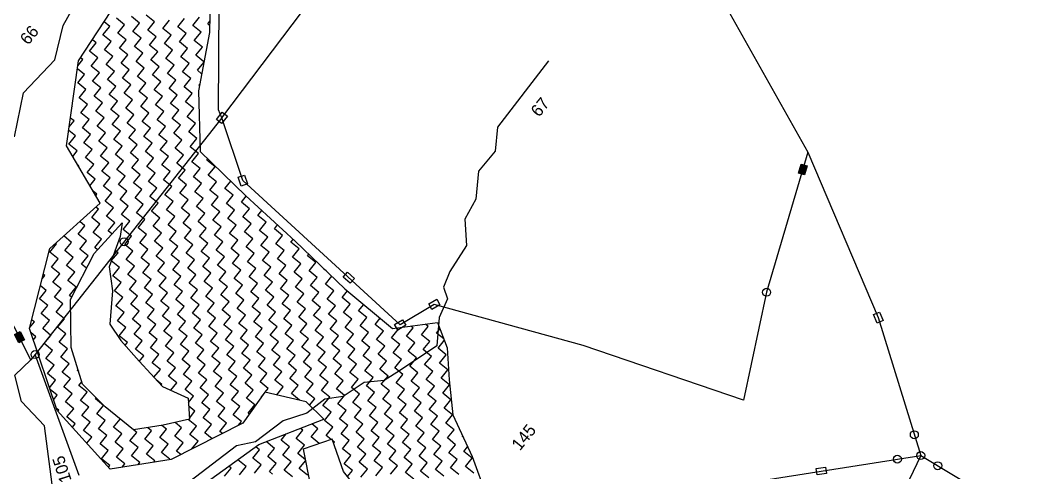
# Model space of a CAD drawing. Header units: metres. Extents: x 303647 to 308666, y 1943822 to 1947889.
# Drawn here: x 307528 to 308283, y 1946279 to 1946618 of the extents above; entities that cross this region are included whole.
import ezdxf

# ---------------------------------------------------------------- set-up
doc = ezdxf.new("R2010")
doc.units = ezdxf.units.M
for name, color, linetype in [('LINE_WATER', 4, 'Continuous'), ('POLY_HATCH', 12, 'Continuous'), ('POLY_PARCEL', 6, 'Continuous'), ('TEXT_PARCEL', 7, 'Continuous'), ('V_BOUND_LINE', 7, 'Continuous')]:
    doc.layers.add(name, color=color, linetype=linetype)
doc.styles.add('TEXT_MAP', font='')
doc.styles.get('TEXT_MAP').set_extended_font_data('Kruti Dev 050')

msp = doc.modelspace()

# ---------------------------------------------------------------- hatches: boundary and pattern name
for points in [[(308116.61, 1946508.7), (308111.98, 1946510.06), (308110.01, 1946503.37), (308114.64, 1946502)], [(307526.8, 1946376.48), (307531.1, 1946378.68), (307527.92, 1946384.89), (307523.63, 1946382.69)]]:
    msp.add_hatch(color=256).paths.add_polyline_path(points)

# ---------------------------------------------------------------- linework, layer by layer
for points in [[(307682.87, 1946545.81), (307678.54, 1946540.34), (307674.75, 1946543.33), (307679.08, 1946548.8)], [(308110.01, 1946503.37), (308111.98, 1946510.06), (308116.61, 1946508.7), (308114.64, 1946502)], [(307693.27, 1946493.65), (307691.06, 1946500.27), (307695.64, 1946501.8), (307697.85, 1946495.18)], [(307774.66, 1946420.95), (307769.52, 1946425.66), (307772.78, 1946429.22), (307777.92, 1946424.5)], [(307841.93, 1946404.95), (307835.95, 1946401.37), (307833.47, 1946405.51), (307839.45, 1946409.09)], [(308168.87, 1946391.15), (308166.14, 1946397.57), (308170.58, 1946399.46), (308173.31, 1946393.04)], [(307807.88, 1946390.17), (307813.86, 1946393.76), (307816.34, 1946389.62), (307810.36, 1946386.03)], [(307527.92, 1946384.89), (307531.1, 1946378.68), (307526.8, 1946376.48), (307523.63, 1946382.69)], [(308130.95, 1946278.76), (308124.05, 1946277.68), (308123.31, 1946282.45), (308130.2, 1946283.53)]]:
    msp.add_lwpolyline(points, close=True)
for centre in [(307605.67, 1946452), (308086.25, 1946414.22), (307539.03, 1946367.67), (308196.73, 1946307.71), (308184.09, 1946289.51), (308201.5, 1946292.23), (308214.25, 1946284.6)]:
    msp.add_circle(centre, 2.99)
at = {"layer": 'LINE_WATER'}
for p, q in [((307560.09, 1946613.62), (307576.67, 1946643.55)), ((307553.92, 1946588.01), (307560.09, 1946613.62)), ((307530.35, 1946563.23), (307553.92, 1946588.01)), ((307923.19, 1946587.19), (307884.89, 1946537.67)), ((307523.74, 1946530.52), (307530.35, 1946563.23)), ((307884.89, 1946537.67), (307883.08, 1946519.7)), ((307883.08, 1946519.7), (307870.76, 1946504.81)), ((307870.76, 1946504.81), (307868.73, 1946483.93)), ((307868.73, 1946483.93), (307860.6, 1946468.96)), ((307860.6, 1946468.96), (307861.85, 1946449.21)), ((307861.85, 1946449.21), (307849.21, 1946429.84)), ((307849.21, 1946429.84), (307844.66, 1946418.12)), ((307844.66, 1946418.12), (307847.67, 1946409.28)), ((307847.67, 1946409.28), (307841.27, 1946395.27)), ((307841.27, 1946395.27), (307839.52, 1946374.16)), ((307839.52, 1946374.16), (307812.35, 1946356.15)), ((307812.35, 1946356.15), (307800.08, 1946348.33)), ((307785.34, 1946346.79), (307769.42, 1946336.23)), ((307800.08, 1946348.33), (307785.34, 1946346.79)), ((307769.42, 1946336.23), (307755.76, 1946334.28)), ((307755.76, 1946334.28), (307742.44, 1946323.99)), ((307742.44, 1946323.99), (307724.73, 1946318.22)), ((307724.73, 1946318.22), (307703.87, 1946302.44)), ((307689.8, 1946299.4), (307649.54, 1946268.77)), ((307703.87, 1946302.44), (307689.8, 1946299.4))]:
    msp.add_line(p, q, dxfattribs=at)
at = {"layer": 'POLY_HATCH'}
for p, q in [((307670.35, 1946650.55), (307669.55, 1946608.49)), ((307571.54, 1946587.11), (307600.39, 1946631.25)), ((307669.55, 1946608.49), (307661.22, 1946564.78)), ((307562.68, 1946523.64), (307571.54, 1946587.11)), ((307661.22, 1946564.78), (307662.47, 1946519.51)), ((307587.65, 1946480.85), (307562.68, 1946523.64)), ((307662.47, 1946519.51), (307696.74, 1946486.25)), ((307550.04, 1946446.94), (307587.65, 1946480.85)), ((307696.74, 1946486.25), (307733.64, 1946452.41)), ((307583.34, 1946443.33), (307604.21, 1946466.24)), ((307604.21, 1946466.24), (307602.76, 1946456.04)), ((307602.76, 1946456.04), (307594.44, 1946433.18)), ((307733.64, 1946452.41), (307770.72, 1946416.88)), ((307534.8, 1946387.09), (307550.04, 1946446.94)), ((307565.55, 1946408.81), (307583.34, 1946443.33)), ((307594.44, 1946433.18), (307596.93, 1946415.22)), ((307596.93, 1946415.22), (307595.08, 1946390.53)), ((307770.72, 1946416.88), (307806.33, 1946387.19)), ((307566.11, 1946373.06), (307565.55, 1946408.81)), ((307595.08, 1946390.53), (307603.27, 1946378.19)), ((307806.33, 1946387.19), (307840.14, 1946391.58)), ((307840.14, 1946391.58), (307847.24, 1946372.62)), ((307555.69, 1946325.87), (307534.8, 1946387.09)), ((307603.27, 1946378.19), (307616.81, 1946362.64)), ((307574.59, 1946345.67), (307566.11, 1946373.06)), ((307847.24, 1946372.62), (307848.84, 1946348.8)), ((307616.81, 1946362.64), (307634.47, 1946343.76)), ((307591.44, 1946328.59), (307574.59, 1946345.67)), ((307634.47, 1946343.76), (307653.58, 1946335.07)), ((307848.84, 1946348.8), (307851.56, 1946322.52)), ((307711.03, 1946339.54), (307694.58, 1946316.4)), ((307741.74, 1946332.47), (307711.03, 1946339.54)), ((307612.69, 1946311.33), (307591.44, 1946328.59)), ((307653.58, 1946335.07), (307654.57, 1946319.47)), ((307755.09, 1946319.3), (307741.74, 1946332.47)), ((307595.33, 1946282.04), (307555.69, 1946325.87)), ((307851.56, 1946322.52), (307865.9, 1946291.47)), ((307634.94, 1946314.91), (307612.69, 1946311.33)), ((307654.57, 1946319.47), (307634.94, 1946314.91)), ((307694.58, 1946316.4), (307640.83, 1946289.37)), ((307706.5, 1946300.51), (307755.09, 1946319.3)), ((307670.64, 1946274.49), (307706.5, 1946300.51)), ((307761.32, 1946304.48), (307739.7, 1946297.05)), ((307769.84, 1946280.4), (307761.32, 1946304.48)), ((307739.7, 1946297.05), (307745.16, 1946269.21)), ((307865.9, 1946291.47), (307880.18, 1946252.69)), ((307640.83, 1946289.37), (307595.33, 1946282.04)), ((307794.56, 1946249.4), (307769.84, 1946280.4))]:
    msp.add_line(p, q, dxfattribs=at)
at = {"layer": 'POLY_HATCH', "linetype": 'Continuous'}
for p, q in [((307594.86, 1946612.93), (307590.65, 1946616.35)), ((307606.05, 1946614.1), (307599.87, 1946619.11)), ((307617.25, 1946615.26), (307611.07, 1946620.28)), ((307612.23, 1946609.08), (307617.25, 1946615.26)), ((307628.44, 1946616.42), (307622.26, 1946621.44)), ((307623.43, 1946610.24), (307628.44, 1946616.42)), ((307634.62, 1946611.41), (307639.64, 1946617.59)), ((307645.82, 1946612.57), (307650.83, 1946618.75)), ((307657.01, 1946613.73), (307662.03, 1946619.91)), ((307668.21, 1946614.9), (307669.71, 1946616.75)), ((307589.84, 1946606.76), (307594.86, 1946612.93)), ((307601.04, 1946607.92), (307606.05, 1946614.1)), ((307607.22, 1946602.9), (307601.04, 1946607.92)), ((307618.41, 1946604.06), (307612.23, 1946609.08)), ((307629.61, 1946605.23), (307623.43, 1946610.24)), ((307640.8, 1946606.39), (307634.62, 1946611.41)), ((307652, 1946607.55), (307645.82, 1946612.57)), ((307646.98, 1946601.37), (307652, 1946607.55)), ((307663.19, 1946608.72), (307657.01, 1946613.73)), ((307658.18, 1946602.54), (307663.19, 1946608.72)), ((307669.65, 1946613.72), (307668.21, 1946614.9)), ((307579.81, 1946594.4), (307584.83, 1946600.58)), ((307584.83, 1946600.58), (307581.9, 1946602.95)), ((307596.02, 1946601.74), (307589.84, 1946606.76)), ((307591, 1946595.56), (307596.02, 1946601.74)), ((307602.2, 1946596.72), (307607.22, 1946602.9)), ((307613.39, 1946597.89), (307618.41, 1946604.06)), ((307624.59, 1946599.05), (307629.61, 1946605.23)), ((307635.79, 1946600.21), (307640.8, 1946606.39)), ((307641.96, 1946595.2), (307635.79, 1946600.21)), ((307653.16, 1946596.36), (307646.98, 1946601.37)), ((307664.36, 1946597.52), (307658.18, 1946602.54)), ((307585.99, 1946589.38), (307579.81, 1946594.4)), ((307597.18, 1946590.54), (307591, 1946595.56)), ((307608.38, 1946591.71), (307602.2, 1946596.72)), ((307619.57, 1946592.87), (307613.39, 1946597.89)), ((307614.56, 1946586.69), (307619.57, 1946592.87)), ((307630.77, 1946594.03), (307624.59, 1946599.05)), ((307625.75, 1946587.85), (307630.77, 1946594.03)), ((307636.95, 1946589.02), (307641.96, 1946595.2)), ((307648.14, 1946590.18), (307653.16, 1946596.36)), ((307659.34, 1946591.34), (307664.36, 1946597.52)), ((307571.05, 1946583.61), (307574.79, 1946588.22)), ((307574.79, 1946588.22), (307573.14, 1946589.56)), ((307580.97, 1946583.2), (307585.99, 1946589.38)), ((307592.17, 1946584.36), (307597.18, 1946590.54)), ((307603.36, 1946585.53), (307608.38, 1946591.71)), ((307609.54, 1946580.51), (307603.36, 1946585.53)), ((307620.74, 1946581.67), (307614.56, 1946586.69)), ((307631.93, 1946582.84), (307625.75, 1946587.85)), ((307643.13, 1946584), (307636.95, 1946589.02)), ((307654.32, 1946585.16), (307648.14, 1946590.18)), ((307649.31, 1946578.98), (307654.32, 1946585.16)), ((307665.35, 1946586.46), (307659.34, 1946591.34)), ((307660.5, 1946580.15), (307665.27, 1946586.02)), ((307575.96, 1946577.02), (307570.73, 1946581.27)), ((307587.15, 1946578.19), (307580.97, 1946583.2)), ((307582.13, 1946572.01), (307587.15, 1946578.19)), ((307598.35, 1946579.35), (307592.17, 1946584.36)), ((307593.33, 1946573.17), (307598.35, 1946579.35)), ((307604.53, 1946574.33), (307609.54, 1946580.51)), ((307615.72, 1946575.5), (307620.74, 1946581.67)), ((307626.92, 1946576.66), (307631.93, 1946582.84)), ((307638.11, 1946577.82), (307643.13, 1946584)), ((307644.29, 1946572.8), (307638.11, 1946577.82)), ((307655.49, 1946573.97), (307649.31, 1946578.98)), ((307663.66, 1946577.58), (307660.5, 1946580.15)), ((307570.94, 1946570.84), (307575.96, 1946577.02)), ((307577.12, 1946565.83), (307570.94, 1946570.84)), ((307588.31, 1946566.99), (307582.13, 1946572.01)), ((307599.51, 1946568.15), (307593.33, 1946573.17)), ((307610.7, 1946569.32), (307604.53, 1946574.33)), ((307621.9, 1946570.48), (307615.72, 1946575.5)), ((307616.88, 1946564.3), (307621.9, 1946570.48)), ((307633.1, 1946571.64), (307626.92, 1946576.66)), ((307628.08, 1946565.46), (307633.1, 1946571.64)), ((307639.27, 1946566.63), (307644.29, 1946572.8)), ((307650.47, 1946567.79), (307655.49, 1946573.97)), ((307572.1, 1946559.65), (307577.12, 1946565.83)), ((307583.3, 1946560.81), (307588.31, 1946566.99)), ((307594.49, 1946561.97), (307599.51, 1946568.15)), ((307605.69, 1946563.14), (307610.7, 1946569.32)), ((307611.87, 1946558.12), (307605.69, 1946563.14)), ((307623.06, 1946559.28), (307616.88, 1946564.3)), ((307634.26, 1946560.45), (307628.08, 1946565.46)), ((307645.45, 1946561.61), (307639.27, 1946566.63)), ((307656.65, 1946562.77), (307650.47, 1946567.79)), ((307651.63, 1946556.59), (307656.65, 1946562.77)), ((307661.67, 1946568.95), (307662.12, 1946569.51)), ((307661.97, 1946568.71), (307661.67, 1946568.95)), ((307578.28, 1946554.63), (307572.1, 1946559.65)), ((307573.27, 1946548.45), (307578.28, 1946554.63)), ((307589.48, 1946555.79), (307583.3, 1946560.81)), ((307584.46, 1946549.62), (307589.48, 1946555.79)), ((307600.67, 1946556.96), (307594.49, 1946561.97)), ((307595.66, 1946550.78), (307600.67, 1946556.96)), ((307606.85, 1946551.94), (307611.87, 1946558.12)), ((307618.05, 1946553.1), (307623.06, 1946559.28)), ((307629.24, 1946554.27), (307634.26, 1946560.45)), ((307640.44, 1946555.43), (307645.45, 1946561.61)), ((307646.62, 1946550.41), (307640.44, 1946555.43)), ((307657.81, 1946551.58), (307651.63, 1946556.59)), ((307566.79, 1946553.11), (307567.09, 1946553.47)), ((307567.09, 1946553.47), (307566.87, 1946553.65)), ((307579.44, 1946543.44), (307573.27, 1946548.45)), ((307590.64, 1946544.6), (307584.46, 1946549.62)), ((307601.84, 1946545.76), (307595.66, 1946550.78)), ((307613.03, 1946546.93), (307606.85, 1946551.94)), ((307624.23, 1946548.09), (307618.05, 1946553.1)), ((307619.21, 1946541.91), (307624.23, 1946548.09)), ((307635.42, 1946549.25), (307629.24, 1946554.27)), ((307630.4, 1946543.07), (307635.42, 1946549.25)), ((307641.6, 1946544.23), (307646.62, 1946550.41)), ((307652.8, 1946545.4), (307657.81, 1946551.58)), ((307564.66, 1946537.85), (307568.25, 1946542.27)), ((307568.25, 1946542.27), (307565.58, 1946544.44)), ((307574.43, 1946537.26), (307579.44, 1946543.44)), ((307585.62, 1946538.42), (307590.64, 1946544.6)), ((307596.82, 1946539.58), (307601.84, 1946545.76)), ((307603, 1946534.57), (307596.82, 1946539.58)), ((307608.01, 1946540.75), (307613.03, 1946546.93)), ((307614.19, 1946535.73), (307608.01, 1946540.75)), ((307625.39, 1946536.89), (307619.21, 1946541.91)), ((307636.58, 1946538.06), (307630.4, 1946543.07)), ((307647.78, 1946539.22), (307641.6, 1946544.23)), ((307658.97, 1946540.38), (307652.8, 1946545.4)), ((307653.96, 1946534.2), (307658.97, 1946540.38)), ((307569.41, 1946531.08), (307564.29, 1946535.23)), ((307580.61, 1946532.24), (307574.43, 1946537.26)), ((307575.59, 1946526.06), (307580.61, 1946532.24)), ((307591.8, 1946533.4), (307585.62, 1946538.42)), ((307586.79, 1946527.22), (307591.8, 1946533.4)), ((307597.98, 1946528.39), (307603, 1946534.57)), ((307609.18, 1946529.55), (307614.19, 1946535.73)), ((307620.37, 1946530.71), (307625.39, 1946536.89)), ((307631.57, 1946531.88), (307636.58, 1946538.06)), ((307642.76, 1946533.04), (307647.78, 1946539.22)), ((307648.94, 1946528.02), (307642.76, 1946533.04)), ((307660.14, 1946529.19), (307653.96, 1946534.2)), ((307564.4, 1946524.9), (307569.41, 1946531.08)), ((307570.57, 1946519.88), (307564.4, 1946524.9)), ((307581.77, 1946521.05), (307575.59, 1946526.06)), ((307592.97, 1946522.21), (307586.79, 1946527.22)), ((307604.16, 1946523.37), (307597.98, 1946528.39)), ((307615.36, 1946524.53), (307609.18, 1946529.55)), ((307610.34, 1946518.36), (307615.36, 1946524.53)), ((307626.55, 1946525.7), (307620.37, 1946530.71)), ((307621.54, 1946519.52), (307626.55, 1946525.7)), ((307637.75, 1946526.86), (307631.57, 1946531.88)), ((307632.73, 1946520.68), (307637.75, 1946526.86)), ((307643.93, 1946521.84), (307648.94, 1946528.02)), ((307655.12, 1946523.01), (307660.14, 1946529.19)), ((307567.26, 1946515.8), (307570.57, 1946519.88)), ((307576.75, 1946514.87), (307581.77, 1946521.05)), ((307587.95, 1946516.03), (307592.97, 1946522.21)), ((307599.14, 1946517.19), (307604.16, 1946523.37)), ((307605.32, 1946512.18), (307599.14, 1946517.19)), ((307616.52, 1946513.34), (307610.34, 1946518.36)), ((307627.71, 1946514.5), (307621.54, 1946519.52)), ((307638.91, 1946515.66), (307632.73, 1946520.68)), ((307650.11, 1946516.83), (307643.93, 1946521.84)), ((307645.09, 1946510.65), (307650.11, 1946516.83)), ((307661.3, 1946517.99), (307655.12, 1946523.01)), ((307656.28, 1946511.81), (307661.3, 1946517.99)), ((307582.93, 1946509.85), (307576.75, 1946514.87)), ((307577.92, 1946503.67), (307582.93, 1946509.85)), ((307594.13, 1946511.01), (307587.95, 1946516.03)), ((307589.11, 1946504.83), (307594.13, 1946511.01)), ((307600.31, 1946506), (307605.32, 1946512.18)), ((307611.5, 1946507.16), (307616.52, 1946513.34)), ((307622.7, 1946508.32), (307627.71, 1946514.5)), ((307633.89, 1946509.49), (307638.91, 1946515.66)), ((307640.07, 1946504.47), (307633.89, 1946509.49)), ((307651.27, 1946505.63), (307645.09, 1946510.65)), ((307662.46, 1946506.8), (307656.28, 1946511.81)), ((307667.48, 1946512.97), (307668.24, 1946513.91)), ((307673.66, 1946507.96), (307667.48, 1946512.97)), ((307571.74, 1946508.69), (307571.11, 1946509.2)), ((307571.54, 1946508.45), (307571.74, 1946508.69)), ((307584.1, 1946498.66), (307577.92, 1946503.67)), ((307595.29, 1946499.82), (307589.11, 1946504.83)), ((307606.49, 1946500.98), (307600.31, 1946506)), ((307617.68, 1946502.14), (307611.5, 1946507.16)), ((307612.67, 1946495.96), (307617.68, 1946502.14)), ((307628.88, 1946503.31), (307622.7, 1946508.32)), ((307623.86, 1946497.13), (307628.88, 1946503.31)), ((307635.06, 1946498.29), (307640.07, 1946504.47)), ((307646.25, 1946499.45), (307651.27, 1946505.63)), ((307657.45, 1946500.62), (307662.46, 1946506.8)), ((307668.64, 1946501.78), (307673.66, 1946507.96)), ((307674.82, 1946496.76), (307668.64, 1946501.78)), ((307580.12, 1946493.76), (307584.1, 1946498.66)), ((307590.28, 1946493.64), (307595.29, 1946499.82)), ((307601.47, 1946494.8), (307606.49, 1946500.98)), ((307607.65, 1946489.79), (307601.47, 1946494.8)), ((307618.84, 1946490.95), (307612.67, 1946495.96)), ((307630.04, 1946492.11), (307623.86, 1946497.13)), ((307641.24, 1946493.27), (307635.06, 1946498.29)), ((307652.43, 1946494.44), (307646.25, 1946499.45)), ((307647.41, 1946488.26), (307652.43, 1946494.44)), ((307663.63, 1946495.6), (307657.45, 1946500.62)), ((307658.61, 1946489.42), (307663.63, 1946495.6)), ((307669.81, 1946490.58), (307674.82, 1946496.76)), ((307681, 1946491.75), (307685.44, 1946497.22)), ((307585.26, 1946487.46), (307582.48, 1946489.72)), ((307584.41, 1946486.41), (307585.26, 1946487.46)), ((307596.45, 1946488.62), (307590.28, 1946493.64)), ((307591.44, 1946482.44), (307596.45, 1946488.62)), ((307602.63, 1946483.61), (307607.65, 1946489.79)), ((307613.83, 1946484.77), (307618.84, 1946490.95)), ((307625.02, 1946485.93), (307630.04, 1946492.11)), ((307636.22, 1946487.1), (307641.24, 1946493.27)), ((307642.4, 1946482.08), (307636.22, 1946487.1)), ((307653.59, 1946483.24), (307647.41, 1946488.26)), ((307664.79, 1946484.4), (307658.61, 1946489.42)), ((307675.98, 1946485.57), (307669.81, 1946490.58)), ((307687.18, 1946486.73), (307681, 1946491.75)), ((307682.16, 1946480.55), (307687.18, 1946486.73)), ((307597.62, 1946477.43), (307591.44, 1946482.44)), ((307608.81, 1946478.59), (307602.63, 1946483.61)), ((307620.01, 1946479.75), (307613.83, 1946484.77)), ((307614.99, 1946473.57), (307620.01, 1946479.75)), ((307631.2, 1946480.92), (307625.02, 1946485.93)), ((307626.19, 1946474.74), (307631.2, 1946480.92)), ((307637.38, 1946475.9), (307642.4, 1946482.08)), ((307648.58, 1946477.06), (307653.59, 1946483.24)), ((307659.77, 1946478.23), (307664.79, 1946484.4)), ((307670.97, 1946479.39), (307675.98, 1946485.57)), ((307677.15, 1946474.37), (307670.97, 1946479.39)), ((307688.34, 1946475.54), (307682.16, 1946480.55)), ((307693.36, 1946481.71), (307696.91, 1946486.09)), ((307699.54, 1946476.7), (307693.36, 1946481.71)), ((307581.41, 1946470.09), (307586.42, 1946476.26)), ((307586.42, 1946476.26), (307584.39, 1946477.91)), ((307592.6, 1946471.25), (307597.62, 1946477.43)), ((307603.8, 1946472.41), (307608.81, 1946478.59)), ((307609.98, 1946467.39), (307603.8, 1946472.41)), ((307621.17, 1946468.56), (307614.99, 1946473.57)), ((307632.37, 1946469.72), (307626.19, 1946474.74)), ((307643.56, 1946470.88), (307637.38, 1946475.9)), ((307654.76, 1946472.05), (307648.58, 1946477.06)), ((307649.74, 1946465.87), (307654.76, 1946472.05)), ((307665.95, 1946473.21), (307659.77, 1946478.23)), ((307660.94, 1946467.03), (307665.95, 1946473.21)), ((307672.13, 1946468.19), (307677.15, 1946474.37)), ((307683.33, 1946469.36), (307688.34, 1946475.54)), ((307694.52, 1946470.52), (307699.54, 1946476.7)), ((307705.72, 1946471.68), (307708.67, 1946475.31)), ((307711.9, 1946466.67), (307705.72, 1946471.68)), ((307576.39, 1946463.91), (307572.43, 1946467.12)), ((307587.58, 1946465.07), (307581.41, 1946470.09)), ((307582.57, 1946458.89), (307587.58, 1946465.07)), ((307598.78, 1946466.23), (307592.6, 1946471.25)), ((307593.76, 1946460.05), (307598.78, 1946466.23)), ((307604.96, 1946461.22), (307609.98, 1946467.39)), ((307616.15, 1946462.38), (307621.17, 1946468.56)), ((307627.35, 1946463.54), (307632.37, 1946469.72)), ((307638.55, 1946464.7), (307643.56, 1946470.88)), ((307644.72, 1946459.69), (307638.55, 1946464.7)), ((307655.92, 1946460.85), (307649.74, 1946465.87)), ((307667.12, 1946462.01), (307660.94, 1946467.03)), ((307678.31, 1946463.18), (307672.13, 1946468.19)), ((307689.51, 1946464.34), (307683.33, 1946469.36)), ((307684.49, 1946458.16), (307689.51, 1946464.34)), ((307700.7, 1946465.5), (307694.52, 1946470.52)), ((307695.68, 1946459.32), (307700.7, 1946465.5)), ((307706.88, 1946460.49), (307711.9, 1946466.67)), ((307718.08, 1946461.65), (307720.42, 1946464.54)), ((307571.37, 1946457.73), (307576.39, 1946463.91)), ((307577.55, 1946452.71), (307571.37, 1946457.73)), ((307588.75, 1946453.87), (307582.57, 1946458.89)), ((307596.53, 1946457.81), (307593.76, 1946460.05)), ((307611.14, 1946456.2), (307604.96, 1946461.22)), ((307622.33, 1946457.36), (307616.15, 1946462.38)), ((307617.32, 1946451.18), (307622.33, 1946457.36)), ((307633.53, 1946458.53), (307627.35, 1946463.54)), ((307628.51, 1946452.35), (307633.53, 1946458.53)), ((307639.71, 1946453.51), (307644.72, 1946459.69)), ((307650.9, 1946454.67), (307655.92, 1946460.85)), ((307662.1, 1946455.83), (307667.12, 1946462.01)), ((307673.29, 1946457), (307678.31, 1946463.18)), ((307679.47, 1946451.98), (307673.29, 1946457)), ((307690.67, 1946453.14), (307684.49, 1946458.16)), ((307701.86, 1946454.31), (307695.68, 1946459.32)), ((307713.06, 1946455.47), (307706.88, 1946460.49)), ((307724.25, 1946456.63), (307718.08, 1946461.65)), ((307719.24, 1946450.45), (307724.25, 1946456.63)), ((307550.15, 1946444.21), (307555.16, 1946450.38)), ((307555.16, 1946450.38), (307554.48, 1946450.94)), ((307566.36, 1946451.55), (307560.46, 1946456.33)), ((307561.34, 1946445.37), (307566.36, 1946451.55)), ((307572.54, 1946446.53), (307577.55, 1946452.71)), ((307583.73, 1946447.69), (307588.75, 1946453.87)), ((307606.12, 1946450.02), (307611.14, 1946456.2)), ((307612.3, 1946445), (307606.12, 1946450.02)), ((307623.5, 1946446.17), (307617.32, 1946451.18)), ((307634.69, 1946447.33), (307628.51, 1946452.35)), ((307645.89, 1946448.49), (307639.71, 1946453.51)), ((307657.08, 1946449.66), (307650.9, 1946454.67)), ((307652.07, 1946443.48), (307657.08, 1946449.66)), ((307668.28, 1946450.82), (307662.1, 1946455.83)), ((307663.26, 1946444.64), (307668.28, 1946450.82)), ((307674.46, 1946445.8), (307679.47, 1946451.98)), ((307685.65, 1946446.97), (307690.67, 1946453.14)), ((307696.85, 1946448.13), (307701.86, 1946454.31)), ((307708.04, 1946449.29), (307713.06, 1946455.47)), ((307714.22, 1946444.27), (307708.04, 1946449.29)), ((307725.42, 1946445.44), (307719.24, 1946450.45)), ((307730.43, 1946451.62), (307732.17, 1946453.76)), ((307736.61, 1946446.6), (307730.43, 1946451.62)), ((307556.32, 1946439.19), (307550.15, 1946444.21)), ((307567.52, 1946440.35), (307561.34, 1946445.37)), ((307578.72, 1946441.52), (307572.54, 1946446.53)), ((307573.7, 1946435.34), (307578.72, 1946441.52)), ((307585.79, 1946446.02), (307583.73, 1946447.69)), ((307596.09, 1946437.66), (307601.11, 1946443.84)), ((307601.11, 1946443.84), (307598.95, 1946445.59)), ((307607.29, 1946438.82), (307612.3, 1946445)), ((307618.48, 1946439.99), (307623.5, 1946446.17)), ((307629.68, 1946441.15), (307634.69, 1946447.33)), ((307640.87, 1946442.31), (307645.89, 1946448.49)), ((307647.05, 1946437.3), (307640.87, 1946442.31)), ((307658.25, 1946438.46), (307652.07, 1946443.48)), ((307669.44, 1946439.62), (307663.26, 1946444.64)), ((307680.64, 1946440.79), (307674.46, 1946445.8)), ((307691.83, 1946441.95), (307685.65, 1946446.97)), ((307686.82, 1946435.77), (307691.83, 1946441.95)), ((307703.03, 1946443.11), (307696.85, 1946448.13)), ((307698.01, 1946436.93), (307703.03, 1946443.11)), ((307709.21, 1946438.1), (307714.22, 1946444.27)), ((307720.4, 1946439.26), (307725.42, 1946445.44)), ((307731.6, 1946440.42), (307736.61, 1946446.6)), ((307742.79, 1946441.58), (307743.73, 1946442.74)), ((307748.97, 1946436.57), (307742.79, 1946441.58)), ((307551.31, 1946433.01), (307556.32, 1946439.19)), ((307562.5, 1946434.17), (307567.52, 1946440.35)), ((307568.68, 1946429.16), (307562.5, 1946434.17)), ((307577.59, 1946432.17), (307573.7, 1946435.34)), ((307602.27, 1946432.65), (307596.09, 1946437.66)), ((307613.46, 1946433.81), (307607.29, 1946438.82)), ((307608.45, 1946427.63), (307613.46, 1946433.81)), ((307624.66, 1946434.97), (307618.48, 1946439.99)), ((307619.64, 1946428.79), (307624.66, 1946434.97)), ((307635.85, 1946436.13), (307629.68, 1946441.15)), ((307630.84, 1946429.96), (307635.85, 1946436.13)), ((307642.03, 1946431.12), (307647.05, 1946437.3)), ((307653.23, 1946432.28), (307658.25, 1946438.46)), ((307664.42, 1946433.44), (307669.44, 1946439.62)), ((307675.62, 1946434.61), (307680.64, 1946440.79)), ((307681.8, 1946429.59), (307675.62, 1946434.61)), ((307692.99, 1946430.75), (307686.82, 1946435.77)), ((307704.19, 1946431.92), (307698.01, 1946436.93)), ((307715.39, 1946433.08), (307709.21, 1946438.1)), ((307726.58, 1946434.24), (307720.4, 1946439.26)), ((307721.56, 1946428.06), (307726.58, 1946434.24)), ((307737.78, 1946435.41), (307731.6, 1946440.42)), ((307732.76, 1946429.23), (307737.78, 1946435.41)), ((307743.96, 1946430.39), (307748.97, 1946436.57)), ((307544.3, 1946424.37), (307546.29, 1946426.83)), ((307546.29, 1946426.83), (307545.16, 1946427.75)), ((307557.49, 1946427.99), (307551.31, 1946433.01)), ((307552.47, 1946421.82), (307557.49, 1946427.99)), ((307563.67, 1946422.98), (307568.68, 1946429.16)), ((307597.25, 1946426.47), (307602.27, 1946432.65)), ((307603.43, 1946421.45), (307597.25, 1946426.47)), ((307614.63, 1946422.61), (307608.45, 1946427.63)), ((307625.82, 1946423.78), (307619.64, 1946428.79)), ((307637.02, 1946424.94), (307630.84, 1946429.96)), ((307648.21, 1946426.1), (307642.03, 1946431.12)), ((307659.41, 1946427.27), (307653.23, 1946432.28)), ((307654.39, 1946421.09), (307659.41, 1946427.27)), ((307670.6, 1946428.43), (307664.42, 1946433.44)), ((307665.59, 1946422.25), (307670.6, 1946428.43)), ((307676.78, 1946423.41), (307681.8, 1946429.59)), ((307687.98, 1946424.57), (307692.99, 1946430.75)), ((307699.17, 1946425.74), (307704.19, 1946431.92)), ((307710.37, 1946426.9), (307715.39, 1946433.08)), ((307716.55, 1946421.88), (307710.37, 1946426.9)), ((307727.74, 1946423.05), (307721.56, 1946428.06)), ((307738.94, 1946424.21), (307732.76, 1946429.23)), ((307750.13, 1946425.37), (307743.96, 1946430.39)), ((307755.15, 1946431.55), (307755.26, 1946431.69)), ((307756.82, 1946430.2), (307755.15, 1946431.55)), ((307756.31, 1946420.36), (307761.03, 1946426.16)), ((307547.45, 1946415.64), (307542.99, 1946419.26)), ((307558.65, 1946416.8), (307552.47, 1946421.82)), ((307569.85, 1946417.96), (307563.67, 1946422.98)), ((307598.42, 1946415.27), (307603.43, 1946421.45)), ((307609.61, 1946416.43), (307614.63, 1946422.61)), ((307620.81, 1946417.6), (307625.82, 1946423.78)), ((307632, 1946418.76), (307637.02, 1946424.94)), ((307638.18, 1946413.74), (307632, 1946418.76)), ((307643.2, 1946419.92), (307648.21, 1946426.1)), ((307649.38, 1946414.91), (307643.2, 1946419.92)), ((307660.57, 1946416.07), (307654.39, 1946421.09)), ((307671.77, 1946417.23), (307665.59, 1946422.25)), ((307682.96, 1946418.4), (307676.78, 1946423.41)), ((307694.16, 1946419.56), (307687.98, 1946424.57)), ((307689.14, 1946413.38), (307694.16, 1946419.56)), ((307705.35, 1946420.72), (307699.17, 1946425.74)), ((307700.34, 1946414.54), (307705.35, 1946420.72)), ((307711.53, 1946415.71), (307716.55, 1946421.88)), ((307722.73, 1946416.87), (307727.74, 1946423.05)), ((307733.92, 1946418.03), (307738.94, 1946424.21)), ((307745.12, 1946419.19), (307750.13, 1946425.37)), ((307751.3, 1946414.18), (307745.12, 1946419.19)), ((307762.49, 1946415.34), (307756.31, 1946420.36)), ((307542.44, 1946409.46), (307547.45, 1946415.64)), ((307553.63, 1946410.62), (307558.65, 1946416.8)), ((307564.83, 1946411.78), (307569.85, 1946417.96)), ((307566.42, 1946410.49), (307564.83, 1946411.78)), ((307604.59, 1946410.26), (307598.42, 1946415.27)), ((307615.79, 1946411.42), (307609.61, 1946416.43)), ((307610.77, 1946405.24), (307615.79, 1946411.42)), ((307626.99, 1946412.58), (307620.81, 1946417.6)), ((307621.97, 1946406.4), (307626.99, 1946412.58)), ((307633.16, 1946407.56), (307638.18, 1946413.74)), ((307644.36, 1946408.73), (307649.38, 1946414.91)), ((307655.56, 1946409.89), (307660.57, 1946416.07)), ((307666.75, 1946411.05), (307671.77, 1946417.23)), ((307672.93, 1946406.04), (307666.75, 1946411.05)), ((307677.95, 1946412.22), (307682.96, 1946418.4)), ((307684.13, 1946407.2), (307677.95, 1946412.22)), ((307695.32, 1946408.36), (307689.14, 1946413.38)), ((307706.52, 1946409.53), (307700.34, 1946414.54)), ((307717.71, 1946410.69), (307711.53, 1946415.71)), ((307728.91, 1946411.85), (307722.73, 1946416.87)), ((307723.89, 1946405.67), (307728.91, 1946411.85)), ((307740.1, 1946413.01), (307733.92, 1946418.03)), ((307735.09, 1946406.84), (307740.1, 1946413.01)), ((307746.28, 1946408), (307751.3, 1946414.18)), ((307757.48, 1946409.16), (307762.49, 1946415.34)), ((307768.67, 1946410.32), (307772.67, 1946415.25)), ((307548.62, 1946404.44), (307542.44, 1946409.46)), ((307543.6, 1946398.26), (307548.62, 1946404.44)), ((307559.81, 1946405.6), (307553.63, 1946410.62)), ((307554.8, 1946399.42), (307559.81, 1946405.6)), ((307599.58, 1946404.08), (307604.59, 1946410.26)), ((307605.76, 1946399.06), (307599.58, 1946404.08)), ((307616.95, 1946400.22), (307610.77, 1946405.24)), ((307628.15, 1946401.39), (307621.97, 1946406.4)), ((307639.34, 1946402.55), (307633.16, 1946407.56)), ((307650.54, 1946403.71), (307644.36, 1946408.73)), ((307645.52, 1946397.53), (307650.54, 1946403.71)), ((307661.73, 1946404.87), (307655.56, 1946409.89)), ((307656.72, 1946398.7), (307661.73, 1946404.87)), ((307667.91, 1946399.86), (307672.93, 1946406.04)), ((307679.11, 1946401.02), (307684.13, 1946407.2)), ((307690.3, 1946402.18), (307695.32, 1946408.36)), ((307701.5, 1946403.35), (307706.52, 1946409.53)), ((307712.69, 1946404.51), (307717.71, 1946410.69)), ((307718.87, 1946399.49), (307712.69, 1946404.51)), ((307730.07, 1946400.66), (307723.89, 1946405.67)), ((307741.26, 1946401.82), (307735.09, 1946406.84)), ((307752.46, 1946402.98), (307746.28, 1946408)), ((307763.66, 1946404.15), (307757.48, 1946409.16)), ((307758.64, 1946397.97), (307763.66, 1946404.15)), ((307774.85, 1946405.31), (307768.67, 1946410.32)), ((307769.83, 1946399.13), (307774.85, 1946405.31)), ((307781.03, 1946400.29), (307784.9, 1946405.06)), ((307549.78, 1946393.25), (307543.6, 1946398.26)), ((307560.98, 1946394.41), (307554.8, 1946399.42)), ((307600.74, 1946392.88), (307605.76, 1946399.06)), ((307611.94, 1946394.04), (307616.95, 1946400.22)), ((307623.13, 1946395.21), (307628.15, 1946401.39)), ((307634.33, 1946396.37), (307639.34, 1946402.55)), ((307640.51, 1946391.35), (307634.33, 1946396.37)), ((307651.7, 1946392.52), (307645.52, 1946397.53)), ((307662.9, 1946393.68), (307656.72, 1946398.7)), ((307674.09, 1946394.84), (307667.91, 1946399.86)), ((307685.29, 1946396), (307679.11, 1946401.02)), ((307680.27, 1946389.83), (307685.29, 1946396)), ((307696.48, 1946397.17), (307690.3, 1946402.18)), ((307691.47, 1946390.99), (307696.48, 1946397.17)), ((307707.68, 1946398.33), (307701.5, 1946403.35)), ((307702.66, 1946392.15), (307707.68, 1946398.33)), ((307713.86, 1946393.31), (307718.87, 1946399.49)), ((307725.05, 1946394.48), (307730.07, 1946400.66)), ((307736.25, 1946395.64), (307741.26, 1946401.82)), ((307747.44, 1946396.8), (307752.46, 1946402.98)), ((307753.62, 1946391.79), (307747.44, 1946396.8)), ((307764.82, 1946392.95), (307758.64, 1946397.97)), ((307776.01, 1946394.11), (307769.83, 1946399.13)), ((307787.21, 1946395.28), (307781.03, 1946400.29)), ((307534.93, 1946387.58), (307538.59, 1946392.08)), ((307538.59, 1946392.08), (307536.51, 1946393.77)), ((307544.76, 1946387.07), (307549.78, 1946393.25)), ((307555.96, 1946388.23), (307560.98, 1946394.41)), ((307606.92, 1946387.86), (307600.74, 1946392.88)), ((307618.12, 1946389.03), (307611.94, 1946394.04)), ((307613.1, 1946382.85), (307618.12, 1946389.03)), ((307629.31, 1946390.19), (307623.13, 1946395.21)), ((307624.29, 1946384.01), (307629.31, 1946390.19)), ((307635.49, 1946385.17), (307640.51, 1946391.35)), ((307646.69, 1946386.34), (307651.7, 1946392.52)), ((307657.88, 1946387.5), (307662.9, 1946393.68)), ((307669.08, 1946388.66), (307674.09, 1946394.84)), ((307675.26, 1946383.65), (307669.08, 1946388.66)), ((307686.45, 1946384.81), (307680.27, 1946389.83)), ((307697.65, 1946385.97), (307691.47, 1946390.99)), ((307708.84, 1946387.14), (307702.66, 1946392.15)), ((307720.04, 1946388.3), (307713.86, 1946393.31)), ((307731.23, 1946389.46), (307725.05, 1946394.48)), ((307726.22, 1946383.28), (307731.23, 1946389.46)), ((307742.43, 1946390.62), (307736.25, 1946395.64)), ((307737.41, 1946384.44), (307742.43, 1946390.62)), ((307748.61, 1946385.61), (307753.62, 1946391.79)), ((307759.8, 1946386.77), (307764.82, 1946392.95)), ((307771, 1946387.93), (307776.01, 1946394.11)), ((307782.19, 1946389.1), (307787.21, 1946395.28)), ((307788.37, 1946384.08), (307782.19, 1946389.1)), ((307793.39, 1946390.26), (307797.13, 1946394.86)), ((307799.57, 1946385.24), (307793.39, 1946390.26)), ((307821.96, 1946387.57), (307820.21, 1946388.99)), ((307828.14, 1946382.55), (307833.15, 1946388.73)), ((307833.15, 1946388.73), (307831.09, 1946390.4)), ((307539.75, 1946380.89), (307535.84, 1946384.06)), ((307537.76, 1946378.43), (307539.75, 1946380.89)), ((307550.94, 1946382.05), (307544.76, 1946387.07)), ((307545.93, 1946375.87), (307550.94, 1946382.05)), ((307562.14, 1946383.21), (307555.96, 1946388.23)), ((307557.12, 1946377.03), (307562.14, 1946383.21)), ((307601.9, 1946381.69), (307606.92, 1946387.86)), ((307608.08, 1946376.67), (307601.9, 1946381.69)), ((307619.28, 1946377.83), (307613.1, 1946382.85)), ((307630.47, 1946378.99), (307624.29, 1946384.01)), ((307641.67, 1946380.16), (307635.49, 1946385.17)), ((307652.86, 1946381.32), (307646.69, 1946386.34)), ((307647.85, 1946375.14), (307652.86, 1946381.32)), ((307664.06, 1946382.48), (307657.88, 1946387.5)), ((307659.04, 1946376.3), (307664.06, 1946382.48)), ((307670.24, 1946377.47), (307675.26, 1946383.65)), ((307681.43, 1946378.63), (307686.45, 1946384.81)), ((307692.63, 1946379.79), (307697.65, 1946385.97)), ((307703.83, 1946380.96), (307708.84, 1946387.14)), ((307710, 1946375.94), (307703.83, 1946380.96)), ((307715.02, 1946382.12), (307720.04, 1946388.3)), ((307721.2, 1946377.1), (307715.02, 1946382.12)), ((307732.4, 1946378.27), (307726.22, 1946383.28)), ((307743.59, 1946379.43), (307737.41, 1946384.44)), ((307754.79, 1946380.59), (307748.61, 1946385.61)), ((307765.98, 1946381.75), (307759.8, 1946386.77)), ((307760.97, 1946375.58), (307765.98, 1946381.75)), ((307777.18, 1946382.92), (307771, 1946387.93)), ((307772.16, 1946376.74), (307777.18, 1946382.92)), ((307783.36, 1946377.9), (307788.37, 1946384.08)), ((307794.55, 1946379.06), (307799.57, 1946385.24)), ((307805.75, 1946380.23), (307810.76, 1946386.41)), ((307810.76, 1946386.41), (307809.32, 1946387.58)), ((307816.94, 1946381.39), (307821.96, 1946387.57)), ((307823.12, 1946376.37), (307816.94, 1946381.39)), ((307834.32, 1946377.54), (307828.14, 1946382.55)), ((307839.33, 1946383.72), (307841.9, 1946386.88)), ((307844.72, 1946379.34), (307839.33, 1946383.72)), ((307552.11, 1946370.85), (307545.93, 1946375.87)), ((307563.3, 1946372.02), (307557.12, 1946377.03)), ((307606.4, 1946374.6), (307608.08, 1946376.67)), ((307614.26, 1946371.65), (307619.28, 1946377.83)), ((307625.46, 1946372.82), (307630.47, 1946378.99)), ((307636.65, 1946373.98), (307641.67, 1946380.16)), ((307642.83, 1946368.96), (307636.65, 1946373.98)), ((307654.03, 1946370.13), (307647.85, 1946375.14)), ((307665.22, 1946371.29), (307659.04, 1946376.3)), ((307676.42, 1946372.45), (307670.24, 1946377.47)), ((307687.61, 1946373.61), (307681.43, 1946378.63)), ((307682.6, 1946367.43), (307687.61, 1946373.61)), ((307698.81, 1946374.78), (307692.63, 1946379.79)), ((307693.79, 1946368.6), (307698.81, 1946374.78)), ((307704.99, 1946369.76), (307710, 1946375.94)), ((307716.18, 1946370.92), (307721.2, 1946377.1)), ((307727.38, 1946372.09), (307732.4, 1946378.27)), ((307738.57, 1946373.25), (307743.59, 1946379.43)), ((307749.77, 1946374.41), (307754.79, 1946380.59)), ((307755.95, 1946369.4), (307749.77, 1946374.41)), ((307767.14, 1946370.56), (307760.97, 1946375.58)), ((307778.34, 1946371.72), (307772.16, 1946376.74)), ((307789.53, 1946372.88), (307783.36, 1946377.9)), ((307800.73, 1946374.05), (307794.55, 1946379.06)), ((307795.71, 1946367.87), (307800.73, 1946374.05)), ((307811.93, 1946375.21), (307805.75, 1946380.23)), ((307806.91, 1946369.03), (307811.93, 1946375.21)), ((307818.1, 1946370.19), (307823.12, 1946376.37)), ((307829.3, 1946371.36), (307834.32, 1946377.54)), ((307840.5, 1946372.52), (307845.14, 1946378.24)), ((307540.91, 1946369.69), (307540.67, 1946369.89)), ((307540.79, 1946369.54), (307540.91, 1946369.69)), ((307547.09, 1946364.68), (307552.11, 1946370.85)), ((307558.29, 1946365.84), (307563.3, 1946372.02)), ((307564.46, 1946360.82), (307558.29, 1946365.84)), ((307620.44, 1946366.64), (307614.26, 1946371.65)), ((307617.02, 1946362.42), (307620.44, 1946366.64)), ((307631.64, 1946367.8), (307625.46, 1946372.82)), ((307626.62, 1946361.62), (307631.64, 1946367.8)), ((307637.82, 1946362.78), (307642.83, 1946368.96)), ((307649.01, 1946363.95), (307654.03, 1946370.13)), ((307660.21, 1946365.11), (307665.22, 1946371.29)), ((307671.4, 1946366.27), (307676.42, 1946372.45)), ((307677.58, 1946361.26), (307671.4, 1946366.27)), ((307688.78, 1946362.42), (307682.6, 1946367.43)), ((307699.97, 1946363.58), (307693.79, 1946368.6)), ((307711.17, 1946364.74), (307704.99, 1946369.76)), ((307722.36, 1946365.91), (307716.18, 1946370.92)), ((307717.35, 1946359.73), (307722.36, 1946365.91)), ((307733.56, 1946367.07), (307727.38, 1946372.09)), ((307728.54, 1946360.89), (307733.56, 1946367.07)), ((307744.75, 1946368.23), (307738.57, 1946373.25)), ((307739.74, 1946362.05), (307744.75, 1946368.23)), ((307750.93, 1946363.22), (307755.95, 1946369.4)), ((307762.13, 1946364.38), (307767.14, 1946370.56)), ((307773.32, 1946365.54), (307778.34, 1946371.72)), ((307784.52, 1946366.71), (307789.53, 1946372.88)), ((307790.7, 1946361.69), (307784.52, 1946366.71)), ((307801.89, 1946362.85), (307795.71, 1946367.87)), ((307813.09, 1946364.02), (307806.91, 1946369.03)), ((307824.28, 1946365.18), (307818.1, 1946370.19)), ((307835.48, 1946366.34), (307829.3, 1946371.36)), ((307830.46, 1946360.16), (307835.48, 1946366.34)), ((307846.67, 1946367.5), (307840.5, 1946372.52)), ((307841.66, 1946361.33), (307846.67, 1946367.5)), ((307553.27, 1946359.66), (307547.09, 1946364.68)), ((307548.25, 1946353.48), (307553.27, 1946359.66)), ((307559.45, 1946354.64), (307564.46, 1946360.82)), ((307632.8, 1946356.6), (307626.62, 1946361.62)), ((307644, 1946357.77), (307637.82, 1946362.78)), ((307655.19, 1946358.93), (307649.01, 1946363.95)), ((307650.17, 1946352.75), (307655.19, 1946358.93)), ((307666.39, 1946360.09), (307660.21, 1946365.11)), ((307661.37, 1946353.91), (307666.39, 1946360.09)), ((307672.57, 1946355.08), (307677.58, 1946361.26)), ((307683.76, 1946356.24), (307688.78, 1946362.42)), ((307694.96, 1946357.4), (307699.97, 1946363.58)), ((307706.15, 1946358.57), (307711.17, 1946364.74)), ((307712.33, 1946353.55), (307706.15, 1946358.57)), ((307723.53, 1946354.71), (307717.35, 1946359.73)), ((307734.72, 1946355.88), (307728.54, 1946360.89)), ((307745.92, 1946357.04), (307739.74, 1946362.05)), ((307757.11, 1946358.2), (307750.93, 1946363.22)), ((307752.1, 1946352.02), (307757.11, 1946358.2)), ((307768.31, 1946359.36), (307762.13, 1946364.38)), ((307763.29, 1946353.18), (307768.31, 1946359.36)), ((307779.5, 1946360.53), (307773.32, 1946365.54)), ((307774.49, 1946354.35), (307779.5, 1946360.53)), ((307785.68, 1946355.51), (307790.7, 1946361.69)), ((307796.88, 1946356.67), (307801.89, 1946362.85)), ((307808.07, 1946357.84), (307813.09, 1946364.02)), ((307819.27, 1946359), (307824.28, 1946365.18)), ((307825.45, 1946353.98), (307819.27, 1946359)), ((307836.64, 1946355.15), (307830.46, 1946360.16)), ((307847.84, 1946356.31), (307841.66, 1946361.33)), ((307554.43, 1946348.46), (307548.25, 1946353.48)), ((307565.63, 1946349.63), (307559.45, 1946354.64)), ((307570.64, 1946355.81), (307571.23, 1946356.53)), ((307571.73, 1946354.93), (307570.64, 1946355.81)), ((307627.99, 1946350.68), (307632.8, 1946356.6)), ((307638.98, 1946351.59), (307644, 1946357.77)), ((307645.16, 1946346.57), (307638.98, 1946351.59)), ((307656.35, 1946347.73), (307650.17, 1946352.75)), ((307667.55, 1946348.9), (307661.37, 1946353.91)), ((307678.74, 1946350.06), (307672.57, 1946355.08)), ((307689.94, 1946351.22), (307683.76, 1946356.24)), ((307684.92, 1946345.04), (307689.94, 1946351.22)), ((307701.13, 1946352.39), (307694.96, 1946357.4)), ((307696.12, 1946346.21), (307701.13, 1946352.39)), ((307707.31, 1946347.37), (307712.33, 1946353.55)), ((307718.51, 1946348.53), (307723.53, 1946354.71)), ((307729.7, 1946349.7), (307734.72, 1946355.88)), ((307740.9, 1946350.86), (307745.92, 1946357.04)), ((307747.08, 1946345.84), (307740.9, 1946350.86)), ((307758.27, 1946347.01), (307752.1, 1946352.02)), ((307769.47, 1946348.17), (307763.29, 1946353.18)), ((307780.67, 1946349.33), (307774.49, 1946354.35)), ((307791.86, 1946350.49), (307785.68, 1946355.51)), ((307803.06, 1946351.66), (307796.88, 1946356.67)), ((307798.04, 1946345.48), (307803.06, 1946351.66)), ((307814.25, 1946352.82), (307808.07, 1946357.84)), ((307809.24, 1946346.64), (307814.25, 1946352.82)), ((307820.43, 1946347.8), (307825.45, 1946353.98)), ((307831.63, 1946348.97), (307836.64, 1946355.15)), ((307842.82, 1946350.13), (307847.84, 1946356.31)), ((307549.89, 1946342.87), (307554.43, 1946348.46)), ((307560.61, 1946343.45), (307565.63, 1946349.63)), ((307566.79, 1946338.43), (307560.61, 1946343.45)), ((307571.81, 1946344.61), (307574.06, 1946347.39)), ((307577.99, 1946339.59), (307571.81, 1946344.61)), ((307633.96, 1946345.41), (307629.64, 1946348.92)), ((307633.48, 1946344.81), (307633.96, 1946345.41)), ((307640.61, 1946340.97), (307645.16, 1946346.57)), ((307651.34, 1946341.56), (307656.35, 1946347.73)), ((307662.53, 1946342.72), (307667.55, 1946348.9)), ((307673.73, 1946343.88), (307678.74, 1946350.06)), ((307679.91, 1946338.87), (307673.73, 1946343.88)), ((307691.1, 1946340.03), (307684.92, 1946345.04)), ((307702.3, 1946341.19), (307696.12, 1946346.21)), ((307713.49, 1946342.35), (307707.31, 1946347.37)), ((307724.69, 1946343.52), (307718.51, 1946348.53)), ((307719.82, 1946337.51), (307724.69, 1946343.52)), ((307735.88, 1946344.68), (307729.7, 1946349.7)), ((307730.87, 1946338.5), (307735.88, 1946344.68)), ((307742.06, 1946339.66), (307747.08, 1946345.84)), ((307753.26, 1946340.83), (307758.27, 1946347.01)), ((307764.45, 1946341.99), (307769.47, 1946348.17)), ((307775.65, 1946343.15), (307780.67, 1946349.33)), ((307781.83, 1946338.14), (307775.65, 1946343.15)), ((307786.84, 1946344.32), (307791.86, 1946350.49)), ((307793.02, 1946339.3), (307786.84, 1946344.32)), ((307804.22, 1946340.46), (307798.04, 1946345.48)), ((307815.41, 1946341.62), (307809.24, 1946346.64)), ((307826.61, 1946342.79), (307820.43, 1946347.8)), ((307837.81, 1946343.95), (307831.63, 1946348.97)), ((307832.79, 1946337.77), (307837.81, 1946343.95)), ((307849, 1946345.11), (307842.82, 1946350.13)), ((307843.98, 1946338.93), (307849, 1946345.11)), ((307555.6, 1946337.27), (307550.35, 1946341.53)), ((307552.92, 1946333.98), (307555.6, 1946337.27)), ((307561.77, 1946332.25), (307566.79, 1946338.43)), ((307572.97, 1946333.42), (307577.99, 1946339.59)), ((307657.52, 1946336.54), (307651.34, 1946341.56)), ((307653.78, 1946331.94), (307657.52, 1946336.54)), ((307668.71, 1946337.7), (307662.53, 1946342.72)), ((307663.7, 1946331.52), (307668.71, 1946337.7)), ((307674.89, 1946332.69), (307679.91, 1946338.87)), ((307686.09, 1946333.85), (307691.1, 1946340.03)), ((307697.28, 1946335.01), (307702.3, 1946341.19)), ((307708.48, 1946336.17), (307709.8, 1946337.8)), ((307708.58, 1946336.09), (307708.48, 1946336.17)), ((307711.18, 1946339.5), (307713.49, 1946342.35)), ((307736.94, 1946333.57), (307730.87, 1946338.5)), ((307748.24, 1946334.65), (307742.06, 1946339.66)), ((307759.44, 1946335.81), (307753.26, 1946340.83)), ((307754.42, 1946329.63), (307759.44, 1946335.81)), ((307770.63, 1946336.97), (307764.45, 1946341.99)), ((307765.62, 1946330.79), (307770.63, 1946336.97)), ((307776.81, 1946331.96), (307781.83, 1946338.14)), ((307788.01, 1946333.12), (307793.02, 1946339.3)), ((307799.2, 1946334.28), (307804.22, 1946340.46)), ((307810.4, 1946335.45), (307815.41, 1946341.62)), ((307821.59, 1946336.61), (307826.61, 1946342.79)), ((307827.77, 1946331.59), (307821.59, 1946336.61)), ((307838.97, 1946332.76), (307832.79, 1946337.77)), ((307850.16, 1946333.92), (307843.98, 1946338.93)), ((307567.95, 1946327.24), (307561.77, 1946332.25)), ((307579.15, 1946328.4), (307572.97, 1946333.42)), ((307574.13, 1946322.22), (307579.15, 1946328.4)), ((307584.17, 1946334.58), (307584.78, 1946335.34)), ((307590.34, 1946329.56), (307584.17, 1946334.58)), ((307585.33, 1946323.38), (307590.34, 1946329.56)), ((307658.68, 1946325.34), (307653.95, 1946329.18)), ((307669.87, 1946326.51), (307663.7, 1946331.52)), ((307681.07, 1946327.67), (307674.89, 1946332.69)), ((307692.27, 1946328.83), (307686.09, 1946333.85)), ((307687.25, 1946322.65), (307692.27, 1946328.83)), ((307703.46, 1946330), (307697.28, 1946335.01)), ((307698.44, 1946323.82), (307703.46, 1946330)), ((307744.37, 1946329.88), (307748.24, 1946334.65)), ((307760.6, 1946324.61), (307754.42, 1946329.63)), ((307771.8, 1946325.78), (307765.62, 1946330.79)), ((307782.99, 1946326.94), (307776.81, 1946331.96)), ((307794.19, 1946328.1), (307788.01, 1946333.12)), ((307789.17, 1946321.92), (307794.19, 1946328.1)), ((307805.38, 1946329.27), (307799.2, 1946334.28)), ((307800.37, 1946323.09), (307805.38, 1946329.27)), ((307816.58, 1946330.43), (307810.4, 1946335.45)), ((307811.56, 1946324.25), (307816.58, 1946330.43)), ((307822.76, 1946325.41), (307827.77, 1946331.59)), ((307833.95, 1946326.58), (307838.97, 1946332.76)), ((307845.15, 1946327.74), (307850.16, 1946333.92)), ((307556.76, 1946326.07), (307555.18, 1946327.35)), ((307556.17, 1946325.34), (307556.76, 1946326.07)), ((307562.94, 1946321.06), (307567.95, 1946327.24)), ((307569.12, 1946316.04), (307562.94, 1946321.06)), ((307580.31, 1946317.2), (307574.13, 1946322.22)), ((307591.51, 1946318.37), (307585.33, 1946323.38)), ((307654.52, 1946320.22), (307658.68, 1946325.34)), ((307664.86, 1946320.33), (307669.87, 1946326.51)), ((307676.05, 1946321.49), (307681.07, 1946327.67)), ((307682.23, 1946316.47), (307676.05, 1946321.49)), ((307693.43, 1946317.64), (307687.25, 1946322.65)), ((307699.34, 1946323.09), (307698.44, 1946323.82)), ((307755.58, 1946318.44), (307760.6, 1946324.61)), ((307766.78, 1946319.6), (307771.8, 1946325.78)), ((307777.97, 1946320.76), (307782.99, 1946326.94)), ((307784.15, 1946315.75), (307777.97, 1946320.76)), ((307795.35, 1946316.91), (307789.17, 1946321.92)), ((307806.54, 1946318.07), (307800.37, 1946323.09)), ((307817.74, 1946319.23), (307811.56, 1946324.25)), ((307828.94, 1946320.4), (307822.76, 1946325.41)), ((307840.13, 1946321.56), (307833.95, 1946326.58)), ((307835.11, 1946315.38), (307840.13, 1946321.56)), ((307851.33, 1946322.72), (307845.15, 1946327.74)), ((307846.31, 1946316.54), (307851.33, 1946322.72)), ((307566.97, 1946313.4), (307569.12, 1946316.04)), ((307575.3, 1946311.02), (307580.31, 1946317.2)), ((307586.49, 1946312.19), (307591.51, 1946318.37)), ((307597.69, 1946313.35), (307602.66, 1946319.48)), ((307603.87, 1946308.33), (307597.69, 1946313.35)), ((307626.26, 1946310.66), (307623.32, 1946313.04)), ((307637.45, 1946311.82), (307633.86, 1946314.73)), ((307643.63, 1946306.81), (307648.65, 1946312.99)), ((307648.65, 1946312.99), (307643.76, 1946316.96)), ((307653.66, 1946319.16), (307653.76, 1946319.28)), ((307659.84, 1946314.15), (307653.66, 1946319.16)), ((307654.83, 1946307.97), (307659.84, 1946314.15)), ((307671.04, 1946315.31), (307664.86, 1946320.33)), ((307666.02, 1946309.13), (307671.04, 1946315.31)), ((307677.22, 1946310.3), (307682.23, 1946316.47)), ((307690.94, 1946314.57), (307693.43, 1946317.64)), ((307750.57, 1946312.26), (307746.15, 1946315.84)), ((307761.76, 1946313.42), (307755.58, 1946318.44)), ((307756.75, 1946307.24), (307761.76, 1946313.42)), ((307772.96, 1946314.58), (307766.78, 1946319.6)), ((307767.94, 1946308.4), (307772.96, 1946314.58)), ((307779.14, 1946309.57), (307784.15, 1946315.75)), ((307790.33, 1946310.73), (307795.35, 1946316.91)), ((307801.53, 1946311.89), (307806.54, 1946318.07)), ((307812.72, 1946313.05), (307817.74, 1946319.23)), ((307818.9, 1946308.04), (307812.72, 1946313.05)), ((307823.92, 1946314.22), (307828.94, 1946320.4)), ((307830.1, 1946309.2), (307823.92, 1946314.22)), ((307841.29, 1946310.36), (307835.11, 1946315.38)), ((307852.49, 1946311.53), (307846.31, 1946316.54)), ((307581.47, 1946306.01), (307575.3, 1946311.02)), ((307577.78, 1946301.45), (307581.47, 1946306.01)), ((307592.67, 1946307.17), (307586.49, 1946312.19)), ((307587.65, 1946300.99), (307592.67, 1946307.17)), ((307598.85, 1946302.15), (307603.87, 1946308.33)), ((307610.04, 1946303.32), (307615.06, 1946309.5)), ((307615.06, 1946309.5), (307612.79, 1946311.34)), ((307621.24, 1946304.48), (307626.26, 1946310.66)), ((307632.44, 1946305.64), (307637.45, 1946311.82)), ((307638.61, 1946300.63), (307632.44, 1946305.64)), ((307649.81, 1946301.79), (307643.63, 1946306.81)), ((307661.01, 1946302.95), (307654.83, 1946307.97)), ((307671.42, 1946304.75), (307666.02, 1946309.13)), ((307679.22, 1946308.67), (307677.22, 1946310.3)), ((307723.16, 1946303.75), (307726.95, 1946308.42)), ((307734.36, 1946304.91), (307739.37, 1946311.09)), ((307739.37, 1946311.09), (307737.6, 1946312.53)), ((307745.55, 1946306.08), (307750.57, 1946312.26)), ((307751.63, 1946301.15), (307745.55, 1946306.08)), ((307760.5, 1946304.19), (307756.75, 1946307.24)), ((307774.12, 1946303.39), (307767.94, 1946308.4)), ((307785.32, 1946304.55), (307779.14, 1946309.57)), ((307796.51, 1946305.71), (307790.33, 1946310.73)), ((307791.5, 1946299.53), (307796.51, 1946305.71)), ((307807.71, 1946306.88), (307801.53, 1946311.89)), ((307802.69, 1946300.7), (307807.71, 1946306.88)), ((307813.89, 1946301.86), (307818.9, 1946308.04)), ((307825.08, 1946303.02), (307830.1, 1946309.2)), ((307836.28, 1946304.19), (307841.29, 1946310.36)), ((307847.47, 1946305.35), (307852.49, 1946311.53)), ((307853.65, 1946300.33), (307847.47, 1946305.35)), ((307858.67, 1946306.51), (307858.85, 1946306.73)), ((307859.12, 1946306.15), (307858.67, 1946306.51)), ((307593.83, 1946295.98), (307587.65, 1946300.99)), ((307605.03, 1946297.14), (307598.85, 1946302.15)), ((307616.22, 1946298.3), (307610.04, 1946303.32)), ((307611.21, 1946292.12), (307616.22, 1946298.3)), ((307627.42, 1946299.46), (307621.24, 1946304.48)), ((307622.4, 1946293.29), (307627.42, 1946299.46)), ((307633.6, 1946294.45), (307638.61, 1946300.63)), ((307644.79, 1946295.61), (307649.81, 1946301.79)), ((307656.29, 1946297.14), (307661.01, 1946302.95)), ((307706.95, 1946296.41), (307704.07, 1946298.75)), ((307711.97, 1946302.59), (307712.01, 1946302.64)), ((307718.14, 1946297.57), (307711.97, 1946302.59)), ((307729.34, 1946298.74), (307723.16, 1946303.75)), ((307724.32, 1946292.56), (307729.34, 1946298.74)), ((307740.54, 1946299.9), (307734.36, 1946304.91)), ((307735.52, 1946293.72), (307740.54, 1946299.9)), ((307762.93, 1946302.22), (307761.79, 1946303.15)), ((307762.36, 1946301.53), (307762.93, 1946302.22)), ((307769.11, 1946297.21), (307774.12, 1946303.39)), ((307780.3, 1946298.37), (307785.32, 1946304.55)), ((307786.48, 1946293.35), (307780.3, 1946298.37)), ((307797.68, 1946294.52), (307791.5, 1946299.53)), ((307808.87, 1946295.68), (307802.69, 1946300.7)), ((307820.07, 1946296.84), (307813.89, 1946301.86)), ((307831.26, 1946298.01), (307825.08, 1946303.02)), ((307826.25, 1946291.83), (307831.26, 1946298.01)), ((307842.46, 1946299.17), (307836.28, 1946304.19)), ((307837.44, 1946292.99), (307842.46, 1946299.17)), ((307848.64, 1946294.15), (307853.65, 1946300.33)), ((307859.83, 1946295.32), (307862.57, 1946298.68)), ((307588.82, 1946289.8), (307593.83, 1946295.98)), ((307600.01, 1946290.96), (307605.03, 1946297.14)), ((307606.19, 1946285.94), (307600.01, 1946290.96)), ((307617.39, 1946287.11), (307611.21, 1946292.12)), ((307628.58, 1946288.27), (307622.4, 1946293.29)), ((307639.78, 1946289.43), (307633.6, 1946294.45)), ((307648.03, 1946292.99), (307644.79, 1946295.61)), ((307701.93, 1946290.23), (307706.95, 1946296.41)), ((307708.11, 1946285.21), (307701.93, 1946290.23)), ((307713.13, 1946291.39), (307718.14, 1946297.57)), ((307719.31, 1946286.38), (307713.13, 1946291.39)), ((307730.5, 1946287.54), (307724.32, 1946292.56)), ((307741.27, 1946289.05), (307735.52, 1946293.72)), ((307775.28, 1946292.19), (307769.11, 1946297.21)), ((307770.27, 1946286.01), (307775.28, 1946292.19)), ((307781.46, 1946287.18), (307786.48, 1946293.35)), ((307792.66, 1946288.34), (307797.68, 1946294.52)), ((307803.85, 1946289.5), (307808.87, 1946295.68)), ((307815.05, 1946290.66), (307820.07, 1946296.84)), ((307821.23, 1946285.65), (307815.05, 1946290.66)), ((307832.42, 1946286.81), (307826.25, 1946291.83)), ((307843.62, 1946287.97), (307837.44, 1946292.99)), ((307854.81, 1946289.14), (307848.64, 1946294.15)), ((307866.01, 1946290.3), (307859.83, 1946295.32)), ((307860.99, 1946284.12), (307866.01, 1946290.3)), ((307595, 1946284.78), (307588.82, 1946289.8)), ((307593.98, 1946283.53), (307595, 1946284.78)), ((307604.18, 1946283.47), (307606.19, 1946285.94)), ((307615.97, 1946285.36), (307617.39, 1946287.11)), ((307627.77, 1946287.26), (307628.58, 1946288.27)), ((307639.56, 1946289.16), (307639.78, 1946289.43)), ((307680.71, 1946276.71), (307685.72, 1946282.89)), ((307685.72, 1946282.89), (307684.06, 1946284.23)), ((307690.74, 1946289.07), (307690.76, 1946289.09)), ((307696.92, 1946284.05), (307690.74, 1946289.07)), ((307691.9, 1946277.87), (307696.92, 1946284.05)), ((307703.1, 1946279.04), (307708.11, 1946285.21)), ((307714.29, 1946280.2), (307719.31, 1946286.38)), ((307725.49, 1946281.36), (307730.5, 1946287.54)), ((307736.68, 1946282.52), (307741.41, 1946288.35)), ((307776.45, 1946281), (307770.27, 1946286.01)), ((307787.64, 1946282.16), (307781.46, 1946287.18)), ((307798.84, 1946283.32), (307792.66, 1946288.34)), ((307793.82, 1946277.14), (307798.84, 1946283.32)), ((307810.03, 1946284.49), (307803.85, 1946289.5)), ((307805.02, 1946278.31), (307810.03, 1946284.49)), ((307816.21, 1946279.47), (307821.23, 1946285.65)), ((307827.41, 1946280.63), (307832.42, 1946286.81)), ((307838.6, 1946281.79), (307843.62, 1946287.97)), ((307849.8, 1946282.96), (307854.81, 1946289.14)), ((307855.98, 1946277.94), (307849.8, 1946282.96)), ((307867.17, 1946279.1), (307860.99, 1946284.12)), ((307716.67, 1946278.26), (307714.29, 1946280.2)), ((307731.67, 1946276.34), (307725.49, 1946281.36)), ((307742.86, 1946277.51), (307736.68, 1946282.52)), ((307772.87, 1946276.59), (307776.45, 1946281)), ((307782.63, 1946275.98), (307787.64, 1946282.16)), ((307822.39, 1946274.45), (307816.21, 1946279.47)), ((307833.59, 1946275.62), (307827.41, 1946280.63)), ((307844.78, 1946276.78), (307838.6, 1946281.79))]:
    msp.add_line(p, q, dxfattribs=at)
at = {"layer": 'POLY_PARCEL'}
for p, q in [((307678.81, 1946544.57), (307892.16, 1946826.92)), ((307676.15, 1946550.57), (307676.66, 1946630.16)), ((307678.81, 1946544.57), (307676.15, 1946550.57)), ((307678.81, 1946544.57), (307539.03, 1946367.67)), ((307694.46, 1946497.72), (307678.81, 1946544.57)), ((308117.15, 1946519.06), (308086.25, 1946414.22)), ((307812.11, 1946389.9), (307694.46, 1946497.72)), ((307535.99, 1946363.82), (307477.2, 1946478.73)), ((308086.25, 1946414.22), (308068.94, 1946333.67)), ((307837.7, 1946405.23), (307812.11, 1946389.9)), ((307948.93, 1946374.55), (307837.7, 1946405.23)), ((308068.94, 1946333.67), (307948.93, 1946374.55)), ((307539.03, 1946367.67), (307535.99, 1946363.82)), ((307572.15, 1946277.18), (307539.03, 1946367.67)), ((307523.86, 1946352.28), (307535.99, 1946363.82)), ((307529.02, 1946332.55), (307523.86, 1946352.28)), ((307546.17, 1946314.38), (307529.02, 1946332.55)), ((307552.53, 1946264.84), (307546.17, 1946314.38)), ((307791.08, 1946228.08), (308201.5, 1946292.23)), ((308201.5, 1946292.23), (308096.87, 1946073.63))]:
    msp.add_line(p, q, dxfattribs=at)
at = {"layer": 'V_BOUND_LINE'}
for p, q in [((308049.16, 1946639.73), (308117.15, 1946519.06)), ((308117.15, 1946519.06), (308169.73, 1946395.3)), ((308169.73, 1946395.3), (308201.5, 1946292.23)), ((308201.5, 1946292.23), (308288.18, 1946240.35))]:
    msp.add_line(p, q, dxfattribs=at)

# ---------------------------------------------------------------- texts
at = {"layer": 'TEXT_PARCEL', "style": 'TEXT_MAP'}
for s, rotation, p in [('66', 50.9303, (307533.98, 1946598.5)), ('67', 50.9303, (307916.04, 1946544.65)), ('145', 50.9303, (307901.7, 1946295.29)), ('105', 107.89255, (307566.5, 1946273.74))]:
    msp.add_text(s, height=9.024, rotation=rotation, dxfattribs=at).set_placement(p)

doc.saveas('drawing.dxf')
